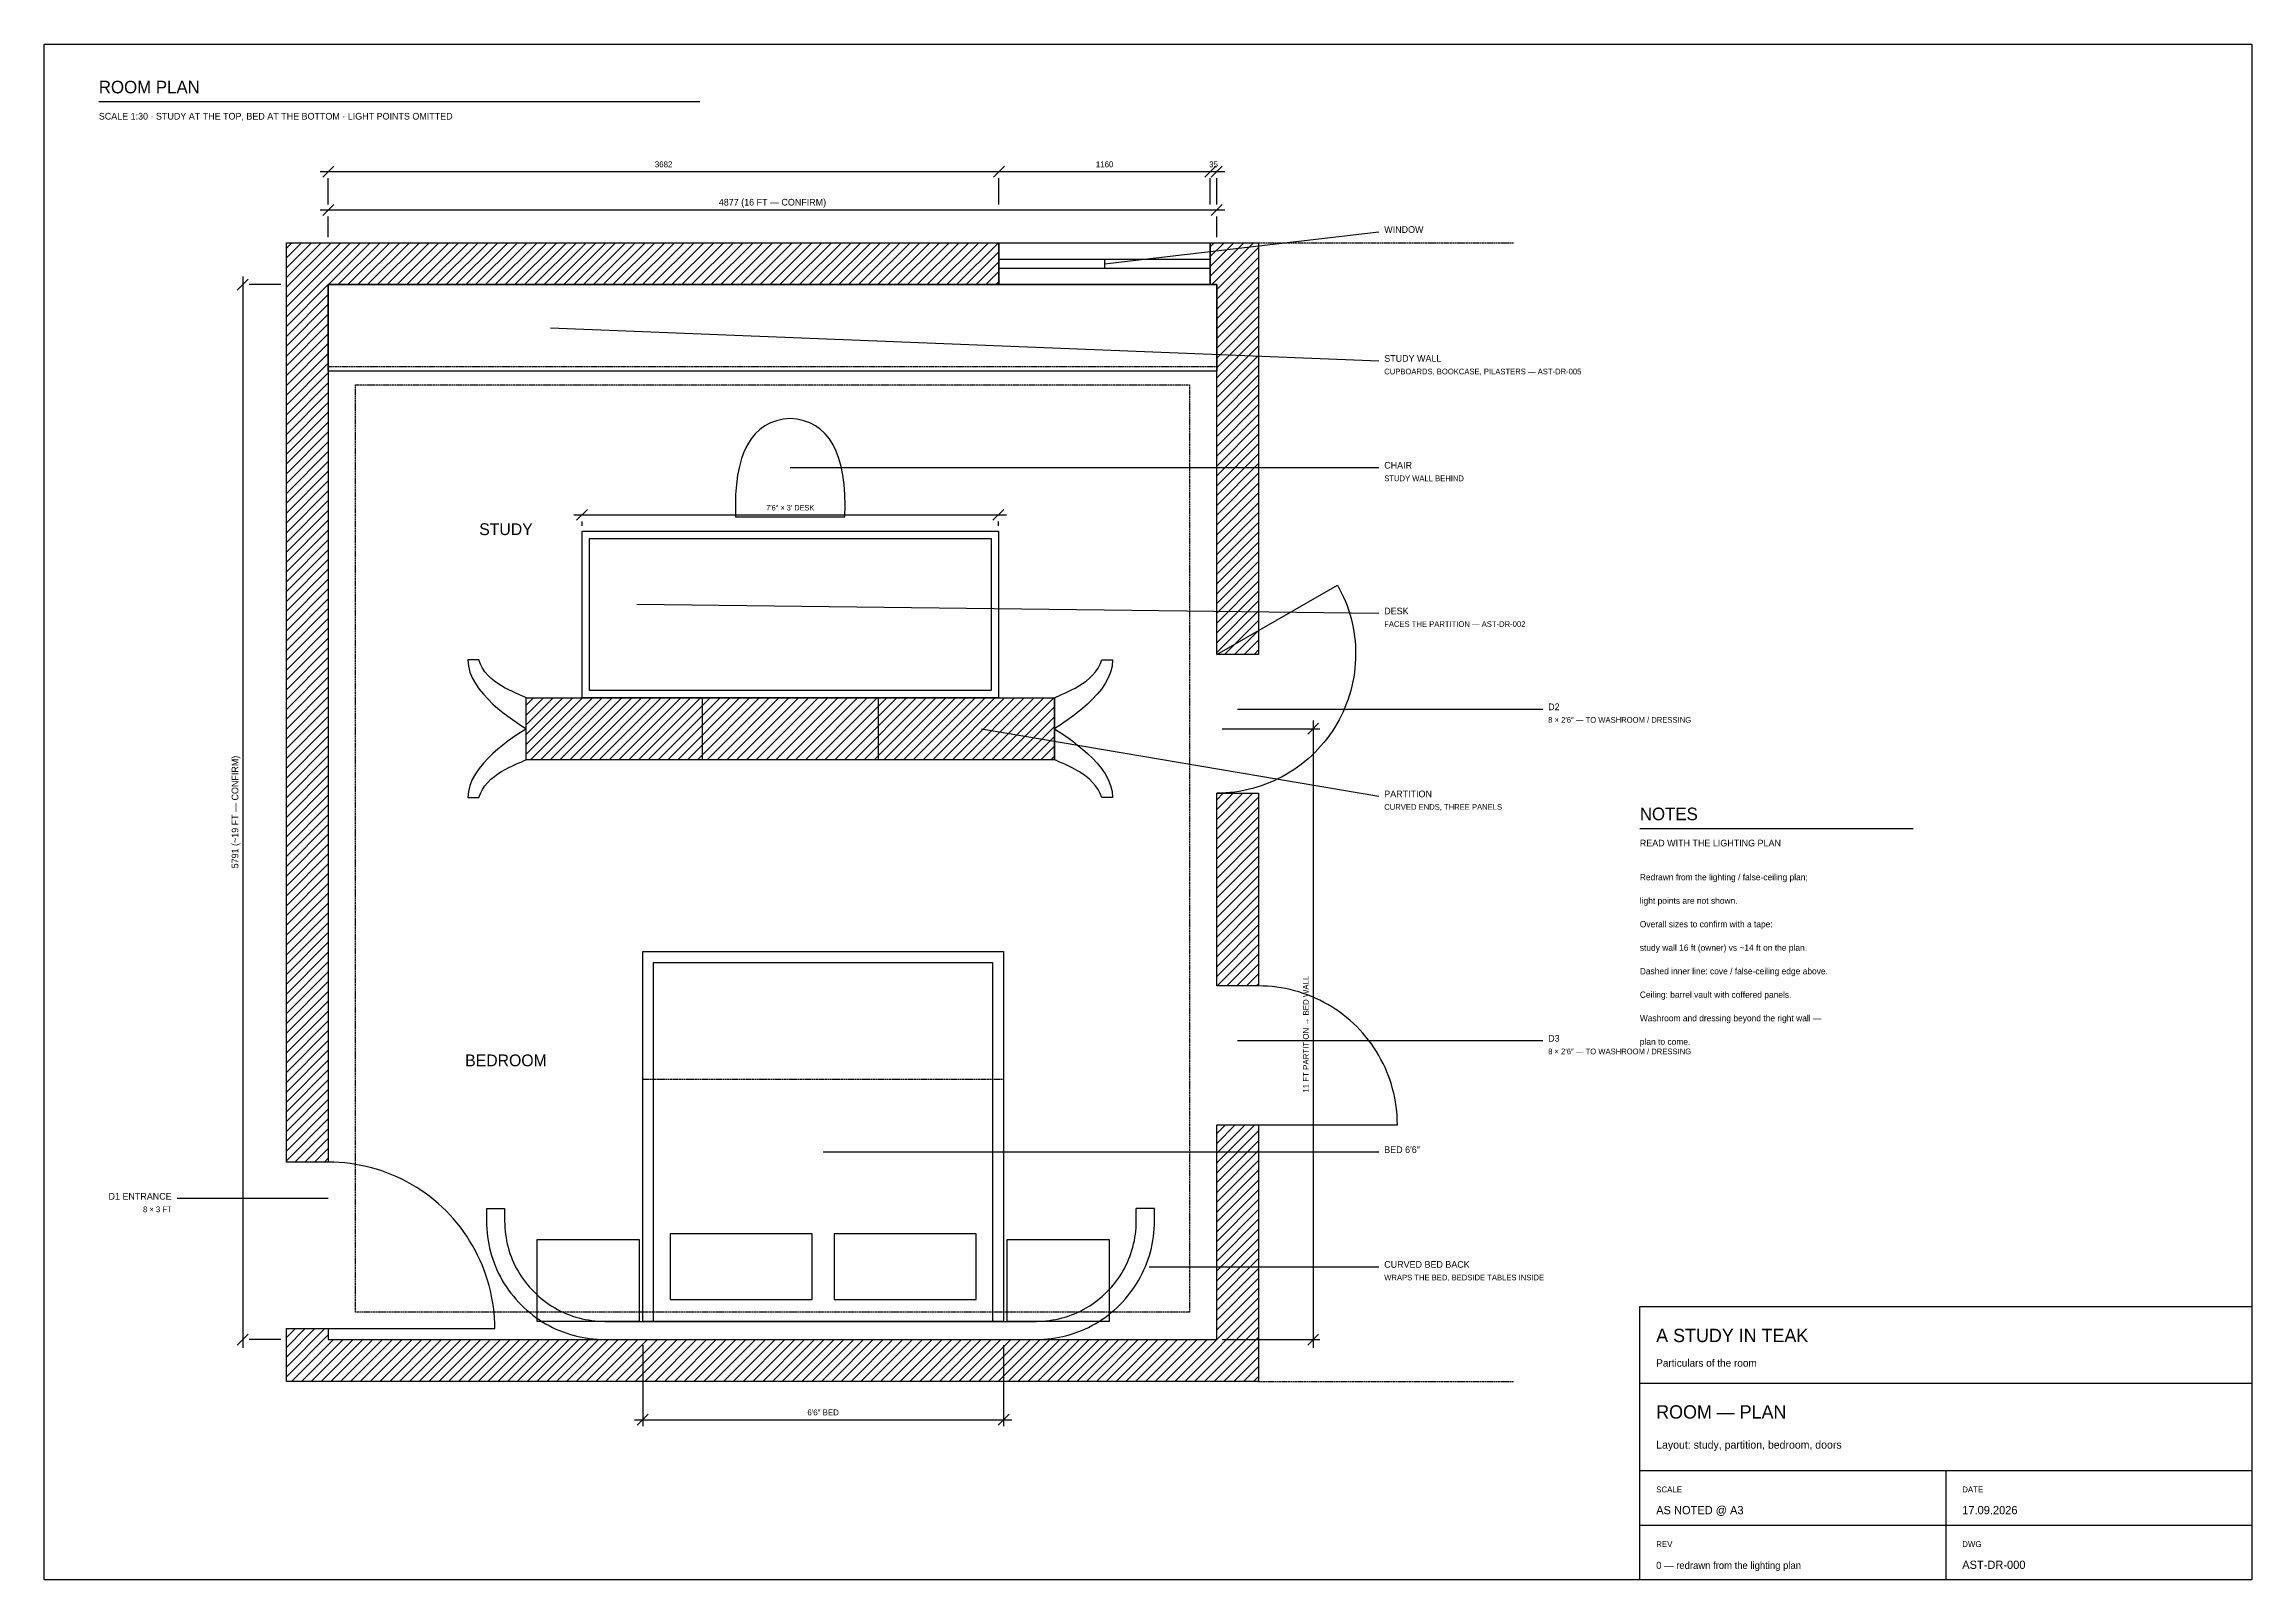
# Model space of a CAD drawing. Header units: millimetres. Extents: x 8 to 412, y 8 to 289.
import ezdxf
from ezdxf.enums import TextEntityAlignment as Align

# ---------------------------------------------------------------- set-up
doc = ezdxf.new("R2010")
doc.units = ezdxf.units.MM
doc.header["$LTSCALE"] = 0.25
doc.linetypes.add('DASHED', pattern=[1.524, 1.27, -0.254])
for name, color, linetype in [('DIMENSIONS', 1, 'Continuous'), ('GEOMETRY', 7, 'Continuous'), ('HATCH', 8, 'Continuous'), ('TEXT', 7, 'Continuous')]:
    doc.layers.add(name, color=color, linetype=linetype)

msp = doc.modelspace()

# ---------------------------------------------------------------- hatches: boundary and pattern name
at = {"layer": 'HATCH'}
h = msp.add_hatch(dxfattribs=at)
h.set_pattern_fill('ANSI31', scale=0.4)
h.paths.add_polyline_path([(52.33, 252.67), (182.73, 252.67), (182.73, 245), (60, 245), (60, 84.43), (52.33, 84.43), (52.33, 252.67)])
h = msp.add_hatch(dxfattribs=at)
h.set_pattern_fill('ANSI31', scale=0.4)
h.paths.add_polyline_path([(221.4, 252.67), (230.23, 252.67), (230.23, 177.33), (222.57, 177.33), (222.57, 245), (221.4, 245), (221.4, 252.67)])
h = msp.add_hatch(dxfattribs=at)
h.set_pattern_fill('ANSI31', scale=0.4)
h.paths.add_polyline_path([(96.2, 169.4), (192.87, 169.4), (192.87, 158.07), (96.2, 158.07), (96.2, 169.4)])
h = msp.add_hatch(dxfattribs=at)
h.set_pattern_fill('ANSI31', scale=0.4)
h.paths.add_polyline_path([(222.57, 151.93), (230.23, 151.93), (230.23, 116.67), (222.57, 116.67), (222.57, 151.93)])
h = msp.add_hatch(dxfattribs=at)
h.set_pattern_fill('ANSI31', scale=0.4)
h.paths.add_polyline_path([(222.57, 91.27), (230.23, 91.27), (230.23, 44.3), (52.33, 44.3), (52.33, 53.97), (60, 53.97), (60, 51.97), (222.57, 51.97), (222.57, 91.27)])

# ---------------------------------------------------------------- linework, layer by layer
at = {"layer": 'DIMENSIONS'}
for p, q in [((59, 264.67), (61, 266.67)), ((181.73, 264.67), (183.73, 266.67)), ((220.4, 264.67), (222.4, 266.67)), ((221.57, 264.67), (223.57, 266.67)), ((58.5, 265.67), (224.07, 265.67)), ((60, 259.67), (60, 264.47)), ((182.73, 259.67), (182.73, 264.47)), ((221.4, 259.67), (221.4, 264.47)), ((222.57, 259.67), (222.57, 264.47)), ((58.5, 258.67), (224.07, 258.67)), ((59, 257.67), (61, 259.67)), ((221.57, 257.67), (223.57, 259.67)), ((60, 253.67), (60, 257.47)), ((222.57, 253.67), (222.57, 257.47)), ((44.33, 246.5), (44.33, 50.47)), ((43.33, 244), (45.33, 246)), ((51.33, 245), (45.53, 245)), ((104.93, 202.87), (184.13, 202.87)), ((105.43, 201.87), (107.43, 203.87)), ((181.63, 201.87), (183.63, 203.87)), ((106.43, 200.87), (106.43, 201.67)), ((182.63, 200.87), (182.63, 201.67)), ((223.57, 163.73), (241.43, 163.73)), ((239.23, 162.73), (241.23, 164.73)), ((240.23, 165.23), (240.23, 50.47)), ((43.33, 50.97), (45.33, 52.97)), ((239.23, 50.97), (241.23, 52.97)), ((51.33, 51.97), (45.53, 51.97)), ((117.53, 50.97), (117.53, 36.1)), ((183.57, 50.97), (183.57, 36.1)), ((223.57, 51.97), (241.43, 51.97)), ((116.03, 37.3), (185.07, 37.3)), ((116.53, 36.3), (118.53, 38.3)), ((182.57, 36.3), (184.57, 38.3))]:
    msp.add_line(p, q, dxfattribs=at)
at = {"layer": 'GEOMETRY'}
for p, q in [((18, 278.5), (128, 278.5)), ((202.07, 248.83), (252.23, 254.67)), ((182.73, 249.67), (221.4, 249.67)), ((182.73, 248), (221.4, 248)), ((202.07, 249.67), (202.07, 248)), ((100.64, 237.08), (252.23, 231.08)), ((144.53, 211.53), (252.23, 211.53)), ((222.57, 177.33), (244.66, 190.03)), ((116.43, 186.53), (252.23, 184.87)), ((128.42, 169.4), (128.42, 158.07)), ((160.65, 169.4), (160.65, 158.07)), ((226.4, 167.33), (282.23, 167.33)), ((179.53, 163.73), (252.23, 151.4)), ((300, 145.5), (350, 145.5)), ((226.4, 106.67), (282.23, 106.67)), ((230.23, 91.27), (255.63, 91.27)), ((150.55, 86.3), (252.23, 86.3)), ((60, 77.77), (32.33, 77.77)), ((210.19, 65.3), (252.23, 65.3)), ((60, 53.97), (90.47, 53.97)), ((300, 44), (412, 44)), ((300, 28), (412, 28)), ((356, 28), (356, 8)), ((300, 18), (412, 18))]:
    msp.add_line(p, q, dxfattribs=at)
at = {"layer": 'GEOMETRY', "linetype": 'DASHED'}
for p, q in [((60, 230), (222.57, 230)), ((117.53, 99.63), (183.57, 99.63))]:
    msp.add_line(p, q, dxfattribs=at)
at = {"layer": 'GEOMETRY'}
for points in [[(8, 289), (412, 289), (412, 8), (8, 8), (8, 289)], [(52.33, 252.67), (182.73, 252.67), (182.73, 245), (60, 245), (60, 84.43), (52.33, 84.43), (52.33, 252.67)], [(182.73, 252.67), (221.4, 252.67), (221.4, 245), (182.73, 245), (182.73, 252.67)], [(221.4, 252.67), (230.23, 252.67), (230.23, 177.33), (222.57, 177.33), (222.57, 245), (221.4, 245), (221.4, 252.67)], [(60, 245), (222.57, 245), (222.57, 229.17), (60, 229.17), (60, 245)], [(134.53, 202.53), (154.53, 202.53)], [(106.43, 199.87), (182.63, 199.87), (182.63, 169.4), (106.43, 169.4), (106.43, 199.87)], [(107.77, 198.53), (181.3, 198.53), (181.3, 170.73), (107.77, 170.73), (107.77, 198.53)], [(87.53, 176.33), (85.53, 176.33)], [(201.53, 176.33), (203.53, 176.33)], [(96.2, 169.4), (192.87, 169.4), (192.87, 158.07), (96.2, 158.07), (96.2, 169.4)], [(96.2, 158.07), (96.2, 169.4)], [(192.87, 158.07), (192.87, 169.4)], [(85.53, 151.13), (87.53, 151.13)], [(203.53, 151.13), (201.53, 151.13)], [(222.57, 151.93), (230.23, 151.93), (230.23, 116.67), (222.57, 116.67), (222.57, 151.93)], [(117.53, 122.97), (183.57, 122.97), (183.57, 55.3), (117.53, 55.3), (117.53, 122.97)], [(119.53, 120.97), (181.57, 120.97), (181.57, 55.3), (119.53, 55.3), (119.53, 120.97)], [(222.57, 91.27), (230.23, 91.27), (230.23, 44.3), (52.33, 44.3), (52.33, 53.97), (60, 53.97), (60, 51.97), (222.57, 51.97), (222.57, 91.27)], [(88.94, 75.97), (88.94, 73.63)], [(88.94, 75.97), (92.27, 75.97)], [(92.27, 75.97), (92.27, 73.63)], [(207.85, 73.63), (207.85, 75.97)], [(211.19, 75.97), (207.85, 75.97)], [(211.19, 73.63), (211.19, 75.97)], [(98.2, 70.3), (116.87, 70.3), (116.87, 55.3), (98.2, 55.3), (98.2, 70.3)], [(122.53, 59.3), (148.55, 59.3), (148.55, 71.3), (122.53, 71.3), (122.53, 59.3)], [(152.55, 59.3), (178.57, 59.3), (178.57, 71.3), (152.55, 71.3), (152.55, 59.3)], [(184.23, 70.3), (202.9, 70.3), (202.9, 55.3), (184.23, 55.3), (184.23, 70.3)], [(300, 58), (412, 58), (412, 8), (300, 8), (300, 58)], [(110.6, 55.3), (189.52, 55.3)], [(110.6, 51.97), (189.52, 51.97)]]:
    msp.add_lwpolyline(points, dxfattribs=at)
at = {"layer": 'GEOMETRY', "linetype": 'DASHED'}
for points in [[(230.23, 252.67), (276.9, 252.67)], [(65, 226.67), (217.57, 226.67), (217.57, 56.97), (65, 56.97), (65, 226.67)], [(230.23, 44.3), (276.9, 44.3)]]:
    msp.add_lwpolyline(points, dxfattribs=at)
at = {"layer": 'GEOMETRY'}
for points in [[(144.53, 220.53), (137.42, 220.09), (134.09, 214.09), (134.53, 202.53)], [(154.53, 202.53), (154.98, 214.09), (151.65, 220.09), (144.53, 220.53)], [(85.53, 176.33), (85.53, 170.27), (94.2, 165.07), (96.2, 163.73)], [(96.2, 169.4), (94.47, 170.27), (88.83, 172), (87.53, 176.33)], [(192.87, 169.4), (194.6, 170.27), (200.23, 172), (201.53, 176.33)], [(203.53, 176.33), (203.53, 170.27), (194.87, 165.07), (192.87, 163.73)], [(96.2, 163.73), (94.2, 162.4), (85.53, 157.2), (85.53, 151.13)], [(192.87, 163.73), (194.87, 162.4), (203.53, 157.2), (203.53, 151.13)], [(87.53, 151.13), (88.83, 155.47), (94.47, 157.2), (96.2, 158.07)], [(201.53, 151.13), (200.23, 155.47), (194.6, 157.2), (192.87, 158.07)]]:
    msp.add_open_spline(points, degree=3, dxfattribs=at)
for points, knots in [([(244.66, 190.03), (246.87, 186.16), (248.02, 181.78), (248, 177.32), (247.99, 172.86), (246.8, 168.49), (244.56, 164.63), (242.33, 160.78), (239.12, 157.58), (235.26, 155.35), (231.4, 153.12), (227.02, 151.94), (222.57, 151.93)], [0, 0, 0, 0, 1, 1, 1, 2, 2, 2, 3, 3, 3, 4, 4, 4, 4]), ([(255.63, 91.27), (255.63, 95.72), (254.46, 100.11), (252.23, 103.97), (250, 107.83), (246.79, 111.03), (242.93, 113.26), (239.07, 115.49), (234.69, 116.67), (230.23, 116.67)], [0, 0, 0, 0, 1, 1, 1, 2, 2, 2, 3, 3, 3, 3]), ([(90.47, 53.97), (90.47, 59.31), (89.06, 64.57), (86.38, 69.2), (83.71, 73.83), (79.86, 77.68), (75.23, 80.35), (70.6, 83.03), (65.35, 84.43), (60, 84.43)], [0, 0, 0, 0, 1, 1, 1, 2, 2, 2, 3, 3, 3, 3]), ([(88.94, 73.63), (88.94, 69.83), (89.94, 66.09), (91.84, 62.8), (93.74, 59.51), (96.48, 56.77), (99.77, 54.87), (103.06, 52.97), (106.8, 51.97), (110.6, 51.97)], [0, 0, 0, 0, 1, 1, 1, 2, 2, 2, 3, 3, 3, 3]), ([(92.27, 73.63), (92.27, 70.42), (93.12, 67.25), (94.73, 64.47), (96.34, 61.68), (98.65, 59.37), (101.44, 57.76), (104.22, 56.15), (107.39, 55.3), (110.6, 55.3)], [0, 0, 0, 0, 1, 1, 1, 2, 2, 2, 3, 3, 3, 3]), ([(189.52, 51.97), (193.32, 51.97), (197.06, 52.97), (200.35, 54.87), (203.65, 56.77), (206.38, 59.51), (208.28, 62.8), (210.19, 66.09), (211.19, 69.83), (211.19, 73.63)], [0, 0, 0, 0, 1, 1, 1, 2, 2, 2, 3, 3, 3, 3]), ([(189.52, 55.3), (192.74, 55.3), (195.9, 56.15), (198.69, 57.76), (201.47, 59.37), (203.79, 61.68), (205.4, 64.47), (207.01, 67.25), (207.85, 70.42), (207.85, 73.63)], [0, 0, 0, 0, 1, 1, 1, 2, 2, 2, 3, 3, 3, 3])]:
    msp.add_open_spline(points, degree=3, knots=knots, dxfattribs=at)

# ---------------------------------------------------------------- texts
at = {"layer": 'TEXT'}
for s, height, p in [('ROOM PLAN', 2.304, (18, 280)), ('SCALE 1:30 · STUDY AT THE TOP, BED AT THE BOTTOM · LIGHT POINTS OMITTED', 1.224, (18, 275.2)), ('WINDOW', 1.224, (253.23, 254.47)), ('STUDY WALL', 1.224, (253.23, 230.88)), ('CUPBOARDS, BOOKCASE, PILASTERS — AST-DR-005', 1.044, (253.23, 228.58)), ('STUDY WALL BEHIND', 1.044, (253.23, 209.03)), ('CHAIR', 1.224, (253.23, 211.33)), ('DESK', 1.224, (253.23, 184.67)), ('FACES THE PARTITION — AST-DR-002', 1.044, (253.23, 182.37)), ('8 × 2′6″ — TO WASHROOM / DRESSING', 1.044, (283.23, 164.83)), ('D2', 1.224, (283.23, 167.13)), ('CURVED ENDS, THREE PANELS', 1.044, (253.23, 148.9)), ('PARTITION', 1.224, (253.23, 151.2)), ('NOTES', 2.304, (300, 147)), ('READ WITH THE LIGHTING PLAN', 1.224, (300, 142.2)), ('Redrawn from the lighting / false-ceiling plan;', 1.152, (300, 136)), ('light points are not shown.', 1.152, (300, 131.7)), ('Overall sizes to confirm with a tape:', 1.152, (300, 127.4)), ('study wall 16 ft (owner) vs ~14 ft on the plan.', 1.152, (300, 123.1)), ('Dashed inner line: cove / false-ceiling edge above.', 1.152, (300, 118.8)), ('Ceiling: barrel vault with coffered panels.', 1.152, (300, 114.5)), ('Washroom and dressing beyond the right wall —', 1.152, (300, 110.2)), ('8 × 2′6″ — TO WASHROOM / DRESSING', 1.044, (283.23, 104.17)), ('D3', 1.224, (283.23, 106.47)), ('plan to come.', 1.152, (300, 105.9)), ('BED 6′6″', 1.224, (253.23, 86.1)), ('CURVED BED BACK', 1.224, (253.23, 65.1)), ('WRAPS THE BED, BEDSIDE TABLES INSIDE', 1.044, (253.23, 62.8)), ('A STUDY IN TEAK', 2.448, (303, 51.5)), ('Particulars of the room', 1.368, (303, 47)), ('ROOM — PLAN', 2.448, (303, 37.5)), ('Layout: study, partition, bedroom, doors', 1.44, (303, 32)), ('SCALE', 1.08, (303, 24)), ('DATE', 1.08, (359, 24)), ('AS NOTED @ A3', 1.512, (303, 20)), ('17.09.2026', 1.512, (359, 20)), ('REV', 1.08, (303, 14)), ('DWG', 1.08, (359, 14)), ('0 — redrawn from the lighting plan', 1.296, (303, 10)), ('AST-DR-000', 1.512, (359, 10))]:
    msp.add_text(s, height=height, dxfattribs=at).set_placement(p)
for s, height, p in [('3682', 1.08, (121.36, 266.47)), ('1160', 1.08, (202.06, 266.47)), ('35', 1.08, (221.99, 266.47)), ('4877 (16 FT — CONFIRM)', 1.224, (141.28, 259.47)), ('7′6″ × 3′ DESK', 1.008, (144.53, 203.67)), ('STUDY', 2.16, (92.51, 199.17)), ('BEDROOM', 2.16, (92.51, 101.97)), ('6′6″ BED', 1.08, (150.55, 38.1))]:
    msp.add_text(s, height=height, dxfattribs=at).set_placement(p, align=Align.CENTER)
for s, height, p in [('5791 (~19 FT — CONFIRM)', 1.224, (43.53, 148.49)), ('11 FT PARTITION → BED WALL', 1.08, (239.43, 107.85))]:
    msp.add_text(s, height=height, rotation=90, dxfattribs=at).set_placement(p, align=Align.CENTER)
for s, height, p in [('D1 ENTRANCE', 1.224, (31.33, 77.57)), ('8 × 3 FT', 1.044, (31.33, 75.27))]:
    msp.add_text(s, height=height, dxfattribs=at).set_placement(p, align=Align.RIGHT)

doc.saveas('drawing.dxf')
